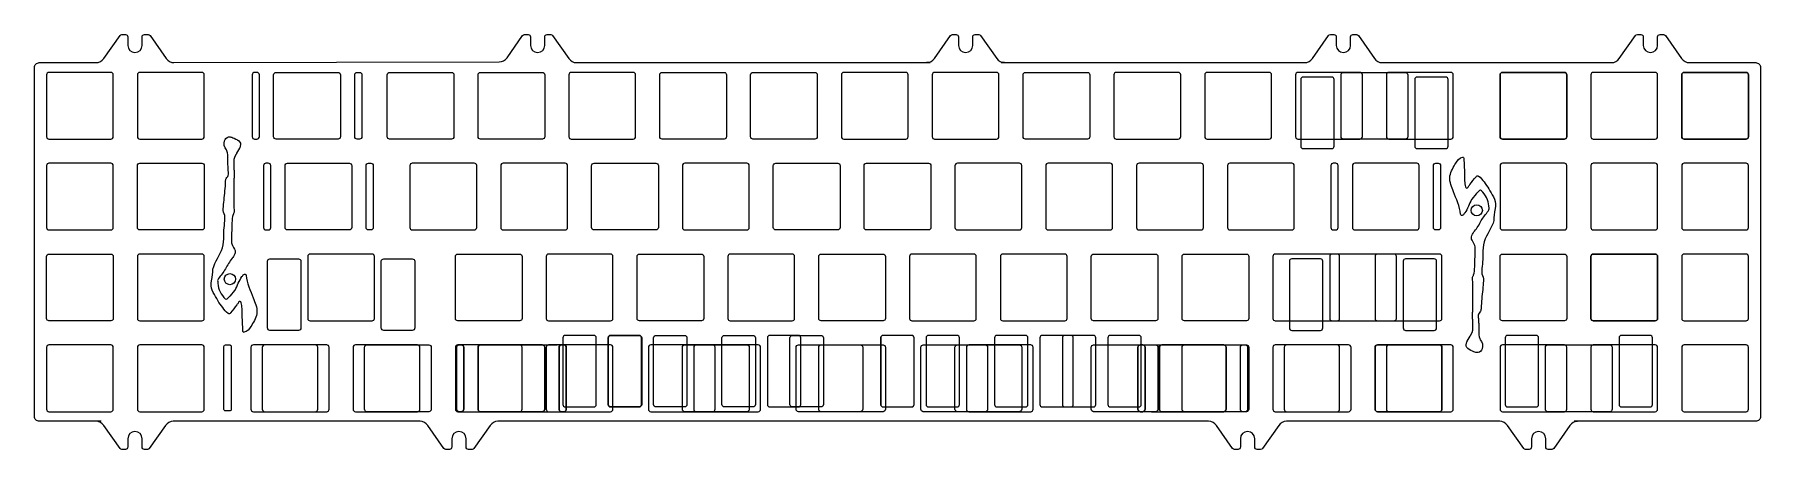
# Model space of a CAD drawing. Header units: millimetres. Extents: x 0 to 362, y -105 to -18.
import ezdxf

# ---------------------------------------------------------------- set-up
doc = ezdxf.new("R2010")
doc.units = ezdxf.units.MM
doc.header["$MEASUREMENT"] = 0

msp = doc.modelspace()

# ---------------------------------------------------------------- linework, layer by layer
for p, q in [((42.99, -42.26), (42.38, -43.31)), ((43.21, -41.49), (43.03, -42.16)), ((41.83, -48.66), (41.83, -48.91)), ((302.34, -51.79), (301.41, -52.93)), ((303.02, -51.14), (302.37, -51.76)), ((41.09, -73.19), (42.02, -72.06)), ((40.41, -73.85), (41.06, -73.22)), ((301.6, -76.33), (301.6, -76.08)), ((300.21, -83.49), (300.4, -82.83)), ((300.44, -82.73), (301.05, -81.68)), ((105.45, -83.49), (109.58, -83.49)), ((234.11, -83.49), (238.13, -83.49)), ((104.6, -97.49), (109.58, -97.49)), ((234.23, -97.49), (237.47, -97.49)), ((13.98, -99.51), (1, -99.51))]:
    msp.add_line(p, q)
for points in [[(246.22, -99.51), (97.18, -99.51, 0.244698), (95.55, -100.37), (92.16, -105.2, -0.244698), (91.75, -105.41), (91.01, -105.41, -0.414214), (90.51, -104.91), (90.51, -103.15, 1), (87.51, -103.15), (87.51, -104.91, -0.414214), (87.01, -105.41), (86.27, -105.41, -0.244698), (85.86, -105.2), (82.48, -100.37, 0.244698), (80.84, -99.51), (29.11, -99.51, 0.244698), (27.47, -100.37), (24.07, -105.21), (24.08, -105.2, -0.244698), (23.67, -105.41), (23.07, -105.41, -0.414214), (22.57, -104.91), (22.57, -103.71), (22.57, -103.15, 1), (19.57, -103.15), (19.57, -103.71), (19.57, -104.91, -0.414214), (19.07, -105.41), (18.34, -105.41, -0.244698), (17.93, -105.2), (14.54, -100.37, 0.244698), (12.9, -99.51), (1, -99.51, -0.414214), (0, -98.51), (0, -25.31, -0.414214), (1, -24.31), (12.9, -24.31, 0.244698), (14.54, -23.46), (17.93, -18.63, -0.244698), (18.34, -18.41), (19.07, -18.41, -0.414214), (19.57, -18.91), (19.57, -20.68, 1), (22.57, -20.68), (22.57, -18.91, -0.414214), (23.07, -18.41), (23.81, -18.41, -0.244698), (24.22, -18.63), (27.61, -23.46, 0.24536), (29.25, -24.31), (97.46, -24.14, 0.244037), (99.1, -23.29), (102.36, -18.63, -0.244698), (102.77, -18.41), (103.51, -18.41, -0.414214), (104.01, -18.91), (104.01, -20.68, 1), (107.01, -20.68), (107.01, -18.91, -0.414214), (107.51, -18.41), (108.25, -18.41, -0.244698), (108.66, -18.63), (112.05, -23.46, 0.244698), (113.68, -24.31), (187.82, -24.31), (187.09, -24.31, 0.244698), (188.73, -23.46), (192.11, -18.63, -0.244698), (192.52, -18.41), (193.26, -18.41, -0.414214), (193.76, -18.91), (193.76, -20.57), (193.76, -20.68, 1), (196.76, -20.68), (196.76, -20.57), (196.76, -18.91, -0.414214), (197.26, -18.41), (198, -18.41, -0.244698), (198.41, -18.63), (201.8, -23.46, 0.244698), (203.43, -24.31), (202.71, -24.31), (266.34, -24.31, 0.245738), (267.99, -23.45), (271.34, -18.63, -0.245738), (271.75, -18.41), (272.49, -18.41, -0.414214), (272.99, -18.91), (272.99, -20.37), (272.99, -20.68, 1), (275.99, -20.68), (275.99, -20.37), (275.99, -18.91, -0.414214), (276.49, -18.41), (277.23, -18.41, -0.245738), (277.64, -18.63), (280.99, -23.45, 0.245738), (282.63, -24.31), (330.7, -24.31, 0.244698), (332.34, -23.46), (335.73, -18.63, -0.244698), (336.14, -18.41), (336.88, -18.41, -0.414214), (337.38, -18.91), (337.38, -20.21), (337.38, -20.68, 1), (340.38, -20.68), (340.38, -20.21), (340.38, -18.91, -0.414214), (340.88, -18.41), (341.61, -18.41, -0.244698), (342.02, -18.63), (345.41, -23.46, 0.244698), (347.05, -24.31), (360.95, -24.31, -0.414214), (361.95, -25.31), (361.95, -98.51, -0.414214), (360.95, -99.51), (322.88, -99.51), (323.61, -99.51, 0.244698), (321.97, -100.37), (318.58, -105.2, -0.244698), (318.17, -105.41), (317.43, -105.41, -0.414214), (316.93, -104.91), (316.93, -103.15, 1), (313.93, -103.15), (313.93, -104.91, -0.414214), (313.43, -105.41), (312.69, -105.41, -0.244698), (312.29, -105.2), (308.9, -100.37, 0.244698), (307.26, -99.51), (262.56, -99.51, 0.244698), (260.92, -100.37), (257.54, -105.2, -0.244698), (257.13, -105.41), (256.39, -105.41, -0.414214), (255.89, -104.91), (255.89, -103.15, 1), (252.89, -103.15), (252.89, -103.43), (252.89, -104.91, -0.414214), (252.39, -105.41), (251.65, -105.41, -0.244698), (251.24, -105.2), (247.85, -100.37, 0.244698)], [(16.02, -26.34), (3.02, -26.34, 0.414214), (2.52, -26.84), (2.52, -39.84, 0.414214), (3.02, -40.34), (16.02, -40.34, 0.414214), (16.52, -39.84), (16.52, -26.84, 0.414214)], [(21.57, -26.84), (21.57, -39.84, 0.414214), (22.07, -40.34), (35.08, -40.34, 0.414214), (35.58, -39.84), (35.58, -26.84, 0.414214), (35.08, -26.34), (22.07, -26.34, 0.414214)], [(45.65, -26.84), (45.65, -39.84, 0.414214), (46.15, -40.34), (46.65, -40.34, 0.414214), (47.15, -39.84), (47.15, -26.84, 0.414214), (46.65, -26.34), (46.15, -26.34, 0.414214)], [(50.65, -40.34, -0.414214), (50.15, -39.84), (50.15, -26.84, -0.414214), (50.65, -26.34), (63.65, -26.34, -0.414214), (64.15, -26.84), (64.15, -39.84, -0.414214), (63.65, -40.34)], [(67.65, -26.34), (68.15, -26.34, -0.414214), (68.65, -26.84), (68.65, -39.84, -0.414214), (68.15, -40.34), (67.65, -40.34, -0.414214), (67.15, -39.84), (67.15, -26.84, -0.414214)], [(87.46, -40.34), (74.46, -40.34, -0.414214), (73.96, -39.84), (73.96, -26.84, -0.414214), (74.46, -26.34), (87.46, -26.34, -0.414214), (87.96, -26.84), (87.96, -39.84, -0.414214)], [(106.51, -40.34), (93.51, -40.34, -0.414214), (93.01, -39.84), (93.01, -26.84, -0.414214), (93.51, -26.34), (106.51, -26.34, -0.414214), (107.01, -26.84), (107.01, -39.84, -0.414214)], [(112.56, -26.34, 0.414214), (112.06, -26.84), (112.06, -39.84, 0.414214), (112.56, -40.34), (125.56, -40.34, 0.414214), (126.06, -39.84), (126.06, -26.84, 0.414214), (125.56, -26.34)], [(131.11, -26.84, -0.414214), (131.61, -26.34), (144.61, -26.34, -0.414214), (145.11, -26.84), (145.11, -39.84, -0.414214), (144.61, -40.34), (131.61, -40.34, -0.414214), (131.11, -39.84)], [(164.16, -26.84), (164.16, -39.84, -0.414214), (163.66, -40.34), (150.66, -40.34, -0.414214), (150.16, -39.84), (150.16, -26.84, -0.414214), (150.66, -26.34), (163.66, -26.34, -0.414214)], [(169.21, -39.84, 0.414214), (169.71, -40.34), (182.71, -40.34, 0.414214), (183.21, -39.84), (183.21, -26.84, 0.414214), (182.71, -26.34), (169.71, -26.34, 0.414214), (169.21, -26.84)], [(201.76, -40.34, 0.414214), (202.26, -39.84), (202.26, -26.84, 0.414214), (201.76, -26.34), (188.76, -26.34, 0.414214), (188.26, -26.84), (188.26, -39.84, 0.414214), (188.76, -40.34)], [(220.81, -26.34, -0.414214), (221.31, -26.84), (221.31, -39.84, -0.414214), (220.81, -40.34), (207.81, -40.34, -0.414214), (207.31, -39.84), (207.31, -26.84, -0.414214), (207.81, -26.34)], [(240.36, -39.84), (240.36, -26.84, 0.414214), (239.86, -26.34), (226.86, -26.34, 0.414214), (226.36, -26.84), (226.36, -39.84, 0.414214), (226.86, -40.34), (239.86, -40.34, 0.414214)], [(259.41, -39.84), (259.41, -26.84, 0.414214), (258.91, -26.34), (245.91, -26.34, 0.414214), (245.41, -26.84), (245.41, -39.84, 0.414214), (245.91, -40.34), (258.91, -40.34, 0.414214)], [(264.96, -26.34, 0.414214), (264.46, -26.84), (264.46, -39.84, 0.414214), (264.96, -40.34), (277.96, -40.34, 0.414214), (278.46, -39.84), (278.46, -26.84, 0.414214), (277.96, -26.34)], [(272.05, -42.34, 0.414214), (272.55, -41.84), (272.55, -27.84, 0.414214), (272.05, -27.34), (266.05, -27.34, 0.414214), (265.55, -27.84), (265.55, -41.84, 0.414214), (266.05, -42.34)], [(273.99, -39.84), (273.99, -26.84, -0.414214), (274.49, -26.34), (287.49, -26.34, -0.414214), (287.99, -26.84), (287.99, -39.84, -0.414214), (287.49, -40.34), (274.49, -40.34, -0.414214)], [(284.01, -40.34), (297.01, -40.34, 0.414214), (297.51, -39.84), (297.51, -26.84, 0.414214), (297.01, -26.34), (284.01, -26.34, 0.414214), (283.51, -26.84), (283.51, -39.84, 0.414214)], [(289.93, -42.34), (295.93, -42.34, 0.414214), (296.43, -41.84), (296.43, -27.84, 0.414214), (295.93, -27.34), (289.93, -27.34, 0.414214), (289.43, -27.84), (289.43, -41.84, 0.414214)], [(307.82, -26.34, 0.414214), (307.33, -26.84, -0.414214)], [(307.33, -39.84, 0.414214), (307.82, -40.34), (320.83, -40.34, 0.414214), (321.32, -39.84), (321.32, -26.84), (321.32, -39.84, -0.414214), (320.83, -40.34), (307.82, -40.34, -0.414214)], [(321.32, -26.84, 0.414214), (320.83, -26.34, -0.414214)], [(326.88, -26.34, 0.414214), (326.38, -26.84), (326.38, -39.84, 0.414214), (326.88, -40.34), (339.88, -40.34, 0.414214), (340.38, -39.84), (340.38, -26.84, 0.414214), (339.88, -26.34)], [(326.88, -40.34), (339.88, -40.34, 0.414214), (340.38, -39.84), (340.38, -26.84, 0.414214), (339.88, -26.34), (326.88, -26.34, 0.414214), (326.38, -26.84), (326.38, -39.84, 0.414214)], [(359.43, -39.84), (359.43, -26.84, 0.414214), (358.93, -26.34), (345.93, -26.34, 0.414214), (345.43, -26.84), (345.43, -39.84), (345.43, -26.84, -0.414214), (345.93, -26.34), (358.93, -26.34, -0.414214), (359.43, -26.84)], [(345.43, -39.84, 0.414214), (345.93, -40.34, -0.414214)], [(358.93, -40.34, 0.414214), (359.43, -39.84, -0.414214)], [(16.52, -58.89), (16.52, -45.89, 0.414214), (16.02, -45.39), (3.02, -45.39, 0.414214), (2.52, -45.89), (2.52, -58.89, 0.414214), (3.02, -59.39), (16.02, -59.39, 0.414214)], [(22.07, -59.39, -0.414214), (21.57, -58.89), (21.57, -45.89, -0.414214), (22.07, -45.39), (35.08, -45.39, -0.414214), (35.58, -45.89), (35.58, -58.89, -0.414214), (35.08, -59.39)], [(49.53, -45.89, 0.414214), (49.03, -45.39), (48.53, -45.39, 0.414214), (48.03, -45.89), (48.03, -58.89, 0.414214), (48.53, -59.39), (49.03, -59.39, 0.414214), (49.53, -58.89)], [(53.03, -59.39, -0.414214), (52.53, -58.89), (52.53, -45.89, -0.414214), (53.03, -45.39), (66.03, -45.39, -0.414214), (66.53, -45.89), (66.53, -58.89, -0.414214), (66.03, -59.39)], [(70.03, -45.39), (70.53, -45.39, -0.414214), (71.03, -45.89), (71.03, -58.89, -0.414214), (70.53, -59.39), (70.03, -59.39, -0.414214), (69.53, -58.89), (69.53, -45.89, -0.414214)], [(78.72, -58.89, 0.414214), (79.22, -59.39), (92.22, -59.39, 0.414214), (92.73, -58.89), (92.73, -45.89, 0.414214), (92.22, -45.39), (79.22, -45.39, 0.414214), (78.72, -45.89)], [(111.28, -45.39), (98.28, -45.39, 0.414214), (97.78, -45.89), (97.78, -58.89, 0.414214), (98.28, -59.39), (111.28, -59.39, 0.414214), (111.78, -58.89), (111.78, -45.89, 0.414214)], [(130.82, -45.89), (130.82, -58.89, -0.414214), (130.32, -59.39), (117.33, -59.39, -0.414214), (116.83, -58.89), (116.83, -45.89, -0.414214), (117.33, -45.39), (130.32, -45.39, -0.414214)], [(136.38, -45.39, 0.414214), (135.88, -45.89), (135.88, -58.89, 0.414214), (136.38, -59.39), (149.38, -59.39, 0.414214), (149.88, -58.89), (149.88, -45.89, 0.414214), (149.38, -45.39)], [(154.93, -58.89), (154.93, -45.89, -0.414214), (155.43, -45.39), (168.43, -45.39, -0.414214), (168.93, -45.89), (168.93, -58.89, -0.414214), (168.43, -59.39), (155.43, -59.39, -0.414214)], [(174.47, -59.39, -0.414214), (173.97, -58.89), (173.97, -45.89, -0.414214), (174.47, -45.39), (187.47, -45.39, -0.414214), (187.97, -45.89), (187.97, -58.89, -0.414214), (187.47, -59.39)], [(206.53, -45.39), (193.53, -45.39, 0.414214), (193.03, -45.89), (193.03, -58.89, 0.414214), (193.53, -59.39), (206.53, -59.39, 0.414214), (207.03, -58.89), (207.03, -45.89, 0.414214)], [(212.07, -58.89, 0.414214), (212.57, -59.39), (225.57, -59.39, 0.414214), (226.07, -58.89), (226.07, -45.89, 0.414214), (225.57, -45.39), (212.57, -45.39, 0.414214), (212.07, -45.89)], [(245.12, -45.89, 0.414214), (244.62, -45.39), (231.62, -45.39, 0.414214), (231.12, -45.89), (231.12, -58.89, 0.414214), (231.62, -59.39), (244.62, -59.39, 0.414214), (245.12, -58.89)], [(264.18, -58.89), (264.18, -45.89, 0.414214), (263.68, -45.39), (250.68, -45.39, 0.414214), (250.18, -45.89), (250.18, -58.89, 0.414214), (250.68, -59.39), (263.68, -59.39, 0.414214)], [(271.87, -58.89, 0.414214), (272.37, -59.39), (272.87, -59.39, 0.414214), (273.37, -58.89), (273.37, -45.89, 0.414214), (272.87, -45.39), (272.37, -45.39, 0.414214), (271.87, -45.89)], [(290.37, -45.89, 0.414214), (289.87, -45.39), (276.87, -45.39, 0.414214), (276.37, -45.89), (276.37, -58.89, 0.414214), (276.87, -59.39), (289.87, -59.39, 0.414214), (290.37, -58.89)], [(293.37, -58.89), (293.37, -45.89, -0.414214), (293.87, -45.39), (294.37, -45.39, -0.414214), (294.87, -45.89), (294.87, -58.89, -0.414214), (294.37, -59.39), (293.87, -59.39, -0.414214)], [(307.33, -58.89, 0.414214), (307.82, -59.39), (320.83, -59.39, 0.414214), (321.32, -58.89), (321.32, -45.89, 0.414214), (320.83, -45.39), (307.82, -45.39, 0.414214), (307.33, -45.89)], [(326.88, -45.39, 0.414214), (326.38, -45.89), (326.38, -58.89, 0.414214), (326.88, -59.39), (339.88, -59.39, 0.414214), (340.38, -58.89), (340.38, -45.89, 0.414214), (339.88, -45.39)], [(345.43, -58.89, 0.414214), (345.93, -59.39), (358.93, -59.39, 0.414214), (359.43, -58.89), (359.43, -45.89, 0.414214), (358.93, -45.39), (345.93, -45.39, 0.414214), (345.43, -45.89)], [(3.02, -64.44), (16.02, -64.44, -0.414214), (16.52, -64.94), (16.52, -77.94, -0.414214), (16.02, -78.44), (3.02, -78.44, -0.414214), (2.52, -77.94), (2.52, -64.94, -0.414214)], [(35.08, -64.44), (22.07, -64.44, 0.414214), (21.57, -64.94), (21.57, -77.94, 0.414214), (22.07, -78.44), (35.08, -78.44, 0.414214), (35.58, -77.94), (35.58, -64.94, 0.414214)], [(70.79, -78.44, 0.414214), (71.29, -77.94), (71.29, -64.94, 0.414214), (70.79, -64.44), (57.79, -64.44, 0.414214), (57.29, -64.94), (57.29, -77.94, 0.414214), (57.79, -78.44)], [(101.75, -64.44, -0.414214), (102.25, -64.94), (102.25, -77.94, -0.414214), (101.75, -78.44), (88.75, -78.44, -0.414214), (88.25, -77.94), (88.25, -64.94, -0.414214), (88.75, -64.44)], [(107.8, -78.44), (120.8, -78.44, 0.414214), (121.3, -77.94), (121.3, -64.94, 0.414214), (120.8, -64.44), (107.8, -64.44, 0.414214), (107.3, -64.94), (107.3, -77.94, 0.414214)], [(139.85, -64.44, -0.414214), (140.35, -64.94), (140.35, -77.94, -0.414214), (139.85, -78.44), (126.85, -78.44, -0.414214), (126.35, -77.94), (126.35, -64.94, -0.414214), (126.85, -64.44)], [(158.9, -64.44), (145.9, -64.44, 0.414214), (145.4, -64.94), (145.4, -77.94, 0.414214), (145.9, -78.44), (158.9, -78.44, 0.414214), (159.4, -77.94), (159.4, -64.94, 0.414214)], [(178.45, -77.94, -0.414214), (177.95, -78.44), (164.95, -78.44, -0.414214), (164.45, -77.94), (164.45, -64.94, -0.414214), (164.95, -64.44), (177.95, -64.44, -0.414214), (178.45, -64.94)], [(197.5, -77.94), (197.5, -64.94, 0.414214), (197, -64.44), (184, -64.44, 0.414214), (183.5, -64.94), (183.5, -77.94, 0.414214), (184, -78.44), (197, -78.44, 0.414214)], [(202.55, -77.94, 0.414214), (203.05, -78.44), (216.05, -78.44, 0.414214), (216.55, -77.94), (216.55, -64.94, 0.414214), (216.05, -64.44), (203.05, -64.44, 0.414214), (202.55, -64.94)], [(221.6, -64.94, -0.414214), (222.1, -64.44), (235.1, -64.44, -0.414214), (235.6, -64.94), (235.6, -77.94, -0.414214), (235.1, -78.44), (222.1, -78.44, -0.414214), (221.6, -77.94)], [(241.15, -78.44, -0.414214), (240.65, -77.94), (240.65, -64.94, -0.414214), (241.15, -64.44), (254.15, -64.44, -0.414214), (254.65, -64.94), (254.65, -77.94, -0.414214), (254.15, -78.44)], [(273.2, -64.44), (260.2, -64.44, 0.414214), (259.7, -64.94), (259.7, -77.94, 0.414214), (260.2, -78.44), (273.2, -78.44, 0.414214), (273.7, -77.94), (273.7, -64.94, 0.414214)], [(285.11, -64.44), (272.11, -64.44, 0.414214), (271.61, -64.94), (271.61, -77.94, 0.414214), (272.11, -78.44), (285.11, -78.44, 0.414214), (285.61, -77.94), (285.61, -64.94, 0.414214)], [(281.63, -64.44, 0.414214), (281.13, -64.94), (281.13, -77.94, 0.414214), (281.63, -78.44), (294.63, -78.44, 0.414214), (295.13, -77.94), (295.13, -64.94, 0.414214), (294.63, -64.44)], [(307.82, -78.44, -0.414214), (307.33, -77.94), (307.33, -64.94, -0.414214), (307.82, -64.44), (320.83, -64.44, -0.414214), (321.32, -64.94), (321.32, -77.94, -0.414214), (320.83, -78.44)], [(339.88, -78.44), (326.88, -78.44, -0.414214), (326.38, -77.94), (326.38, -64.94, -0.414214), (326.88, -64.44), (339.88, -64.44), (326.88, -64.44, 0.414214), (326.38, -64.94), (326.38, -77.94, 0.414214), (326.88, -78.44)], [(339.88, -64.44, -0.414214), (340.38, -64.94, 0.414214)], [(340.38, -64.94), (340.38, -77.94, -0.414214), (339.88, -78.44, 0.414214), (340.38, -77.94)], [(359.43, -64.94, 0.414214), (358.93, -64.44), (345.93, -64.44, 0.414214), (345.43, -64.94), (345.43, -77.94, 0.414214), (345.93, -78.44), (358.93, -78.44, 0.414214), (359.43, -77.94)], [(55.86, -79.94, -0.414214), (55.36, -80.44), (49.36, -80.44, -0.414214), (48.86, -79.94), (48.86, -65.94, -0.414214), (49.36, -65.44), (55.36, -65.44, -0.414214), (55.86, -65.94)], [(72.73, -79.94), (72.73, -65.94, -0.414214), (73.23, -65.44), (79.23, -65.44, -0.414214), (79.73, -65.94), (79.73, -79.94, -0.414214), (79.23, -80.44), (73.23, -80.44, -0.414214)], [(269.67, -65.44), (263.67, -65.44, 0.414214), (263.17, -65.94), (263.17, -79.94, 0.414214), (263.67, -80.44), (269.67, -80.44, 0.414214), (270.17, -79.94), (270.17, -65.94, 0.414214)], [(287.04, -65.94), (287.04, -79.94, 0.414214), (287.54, -80.44), (293.54, -80.44, 0.414214), (294.04, -79.94), (294.04, -65.94, 0.414214), (293.54, -65.44), (287.54, -65.44, 0.414214)], [(110.8, -95.99, 0.414214), (111.3, -96.49), (117.3, -96.49, 0.414214), (117.8, -95.99), (117.8, -81.99, 0.414214), (117.3, -81.49), (111.3, -81.49, 0.414214), (110.8, -81.99)], [(127.29, -95.99), (127.29, -81.99, 0.414214), (126.79, -81.49), (120.79, -81.49, 0.414214), (120.29, -81.99), (120.29, -95.99, 0.414214), (120.79, -96.49), (126.79, -96.49, 0.414214)], [(120.33, -95.99), (120.33, -81.99, -0.414214), (120.83, -81.49), (126.83, -81.49), (120.83, -81.49, 0.414214), (120.33, -81.99)], [(126.83, -81.49, -0.414214), (127.33, -81.99, 0.414214)], [(136.32, -96.49), (130.32, -96.49, -0.414214), (129.82, -95.99), (129.82, -81.99, -0.414214), (130.32, -81.49), (136.32, -81.49, -0.414214), (136.82, -81.99), (136.82, -95.99, -0.414214)], [(151.17, -95.99, -0.414214), (150.67, -96.49), (144.67, -96.49, -0.414214), (144.17, -95.99), (144.17, -81.99, -0.414214), (144.67, -81.49), (150.67, -81.49, -0.414214), (151.17, -81.99)], [(160.69, -81.99, 0.414214), (160.19, -81.49), (154.19, -81.49, 0.414214), (153.69, -81.99), (153.69, -95.99, 0.414214), (154.19, -96.49), (160.19, -96.49, 0.414214), (160.69, -95.99)], [(164.93, -81.49, -0.414214), (165.43, -81.99), (165.43, -95.99, -0.414214), (164.93, -96.49), (158.93, -96.49, -0.414214), (158.43, -95.99), (158.43, -81.99, -0.414214), (158.93, -81.49)], [(183.94, -96.49, 0.414214), (184.44, -95.99), (184.44, -81.99, 0.414214), (183.94, -81.49), (177.94, -81.49, 0.414214), (177.44, -81.99), (177.44, -95.99, 0.414214), (177.94, -96.49)], [(183.97, -96.49, 0.414214), (184.47, -95.99), (184.47, -81.99, 0.414214), (183.97, -81.49), (177.97, -81.49, 0.414214), (177.47, -81.99), (177.47, -95.99, 0.414214), (177.97, -96.49)], [(193.97, -81.99, 0.414214), (193.47, -81.49), (187.47, -81.49, 0.414214), (186.97, -81.99), (186.97, -95.99, 0.414214), (187.47, -96.49), (193.47, -96.49, 0.414214), (193.97, -95.99)], [(201.82, -81.49, 0.414214), (201.32, -81.99), (201.32, -95.99, 0.414214), (201.82, -96.49), (207.82, -96.49, 0.414214), (208.32, -95.99), (208.32, -81.99, 0.414214), (207.82, -81.49)], [(217.34, -81.49), (211.34, -81.49, 0.414214), (210.84, -81.99), (210.84, -95.99, 0.414214), (211.34, -96.49), (217.34, -96.49, 0.414214), (217.84, -95.99), (217.84, -81.99, 0.414214)], [(222.07, -96.49, 0.414214), (222.57, -95.99), (222.57, -81.99, 0.414214), (222.07, -81.49), (216.07, -81.49, 0.414214), (215.57, -81.99), (215.57, -95.99, 0.414214), (216.07, -96.49)], [(222.57, -95.99), (222.57, -81.99, 0.414214), (222.07, -81.49), (216.07, -81.49, 0.414214), (215.57, -81.99), (215.57, -95.99, 0.414214), (216.07, -96.49), (222.07, -96.49, 0.414214)], [(225.1, -81.99), (225.1, -95.99, 0.414214), (225.6, -96.49), (231.6, -96.49, 0.414214), (232.1, -95.99), (232.1, -81.99, 0.414214), (231.6, -81.49), (225.6, -81.49, 0.414214)], [(308.41, -81.99), (308.41, -95.99, 0.414214), (308.91, -96.49), (314.91, -96.49, 0.414214), (315.41, -95.99), (315.41, -81.99, 0.414214), (314.91, -81.49), (308.91, -81.49, 0.414214)], [(332.29, -95.99, 0.414214), (332.79, -96.49), (338.79, -96.49, 0.414214), (339.29, -95.99), (339.29, -81.99, 0.414214), (338.79, -81.49), (332.79, -81.49, 0.414214), (332.29, -81.99)], [(3.02, -83.49, 0.414214), (2.52, -83.99), (2.52, -96.99, 0.414214), (3.02, -97.49), (16.02, -97.49, 0.414214), (16.52, -96.99), (16.52, -83.99, 0.414214), (16.02, -83.49)], [(22.07, -83.49, 0.414214), (21.57, -83.99), (21.57, -96.99, 0.414214), (22.07, -97.49), (35.08, -97.49, 0.414214), (35.58, -96.99), (35.58, -83.99, 0.414214), (35.08, -83.49)], [(40.93, -83.49, -0.414214), (41.23, -83.79), (41.23, -97.04, -0.414214), (40.93, -97.34), (40.03, -97.34, -0.414214), (39.73, -97.04), (39.73, -83.79, -0.414214), (40.03, -83.49)], [(45.89, -83.49, 0.414214), (45.39, -83.99), (45.39, -96.99, 0.414214), (45.89, -97.49), (58.89, -97.49, 0.414214), (59.39, -96.99), (59.39, -83.99, 0.414214), (58.89, -83.49)], [(48.27, -97.49), (61.27, -97.49, 0.414214), (61.77, -96.99), (61.77, -83.99, 0.414214), (61.27, -83.49), (48.27, -83.49, 0.414214), (47.77, -83.99), (47.77, -96.99, 0.414214)], [(61.77, -83.99, 0.414214), (61.27, -83.49), (48.27, -83.49, 0.414214), (47.77, -83.99), (47.77, -96.99, 0.414214), (48.27, -97.49), (61.27, -97.49, 0.414214), (61.77, -96.99)], [(67.32, -83.49, 0.414214), (66.82, -83.99), (66.82, -96.99, 0.414214), (67.32, -97.49), (80.32, -97.49, 0.414214), (80.82, -96.99), (80.82, -83.99, 0.414214), (80.32, -83.49)], [(69.2, -83.99, -0.414214), (69.7, -83.49), (82.7, -83.49, -0.414214), (83.2, -83.99), (83.2, -96.99, -0.414214), (82.7, -97.49), (69.7, -97.49, -0.414214), (69.2, -96.99)], [(88.75, -97.49), (101.75, -97.49, 0.414214), (102.25, -96.99), (102.25, -83.99, 0.414214), (101.75, -83.49), (88.75, -83.49, 0.414214), (88.25, -83.99), (88.25, -96.99, 0.414214)], [(89.01, -83.49, 0.414214), (88.51, -83.99, -0.414214)], [(89.51, -97.49, 0.414214), (90.01, -96.99), (90.01, -83.99, 0.414214), (89.51, -83.49, -0.414214), (90.01, -83.99), (90.01, -96.99, -0.414214)], [(93.01, -83.99, -0.414214), (93.51, -83.49), (106.51, -83.49, -0.414214), (107.01, -83.99), (107.01, -96.99, -0.414214), (106.51, -97.49, 0.414214), (107.01, -96.99), (107.01, -83.99, 0.414214), (106.51, -83.49), (93.51, -83.49, 0.414214)], [(93.51, -97.49, -0.414214), (93.01, -96.99), (93.01, -83.99), (93.01, -96.99, 0.414214)], [(107.8, -97.49), (120.8, -97.49, 0.414214), (121.3, -96.99), (121.3, -83.99, 0.414214), (120.8, -83.49), (107.8, -83.49, 0.414214), (107.3, -83.99), (107.3, -96.99, 0.414214)], [(110.01, -96.99), (110.01, -83.99, -0.414214), (110.51, -83.49), (111.01, -83.49, -0.414214), (111.51, -83.99, 0.414214), (111.01, -83.49), (110.51, -83.49, 0.414214), (110.01, -83.99)], [(142.23, -97.49, 0.414214), (142.73, -96.99), (142.73, -83.99, 0.414214), (142.23, -83.49), (129.23, -83.49, 0.414214), (128.73, -83.99), (128.73, -96.99, 0.414214), (129.23, -97.49)], [(136.38, -97.49, -0.414214), (135.88, -96.99), (135.88, -83.99, -0.414214), (136.38, -83.49), (149.38, -83.49, -0.414214), (149.88, -83.99), (149.88, -96.99, -0.414214), (149.38, -97.49)], [(152.26, -83.99, 0.414214), (151.76, -83.49), (138.76, -83.49, 0.414214), (138.26, -83.99), (138.26, -96.99, 0.414214), (138.76, -97.49), (151.76, -97.49, 0.414214), (152.26, -96.99)], [(173.69, -83.99), (173.69, -96.99, -0.414214), (173.19, -97.49), (160.19, -97.49, -0.414214), (159.69, -96.99), (159.69, -83.99, -0.414214), (160.19, -83.49), (173.19, -83.49, -0.414214)], [(164.95, -97.49, -0.414214), (164.45, -96.99), (164.45, -83.99, -0.414214), (164.95, -83.49), (177.95, -83.49, -0.414214), (178.45, -83.99), (178.45, -96.99, -0.414214), (177.95, -97.49)], [(164.45, -83.99, -0.414214), (164.95, -83.49), (177.95, -83.49, -0.414214), (178.45, -83.99), (178.45, -96.99, -0.414214), (177.95, -97.49), (164.95, -97.49, -0.414214), (164.45, -96.99)], [(185.88, -83.99, -0.414214), (186.38, -83.49), (199.38, -83.49, -0.414214), (199.88, -83.99), (199.88, -96.99, -0.414214), (199.38, -97.49), (186.38, -97.49, -0.414214), (185.88, -96.99)], [(193.03, -83.99, -0.414214), (193.53, -83.49), (206.53, -83.49, -0.414214), (207.03, -83.99), (207.03, -96.99, -0.414214), (206.53, -97.49), (193.53, -97.49, -0.414214), (193.03, -96.99)], [(209.41, -96.99), (209.41, -83.99, 0.414214), (208.91, -83.49), (195.91, -83.49, 0.414214), (195.41, -83.99), (195.41, -96.99, 0.414214), (195.91, -97.49), (208.91, -97.49, 0.414214)], [(235.1, -97.49), (222.1, -97.49, -0.414214), (221.6, -96.99), (221.6, -83.99, -0.414214), (222.1, -83.49), (235.1, -83.49, -0.414214), (235.6, -83.99), (235.6, -96.99, -0.414214)], [(231.39, -83.99), (231.39, -96.99), (231.39, -83.99, -0.414214), (231.89, -83.49, 0.414214)], [(232.89, -96.99), (232.89, -83.99, 0.414214), (232.39, -83.49, -0.414214), (232.89, -83.99)], [(236.39, -83.49, 0.414214), (235.89, -83.99, -0.414214)], [(240.65, -83.99, -0.414214), (241.15, -83.49), (254.15, -83.49, -0.414214), (254.65, -83.99), (254.65, -96.99, -0.414214), (254.15, -97.49), (241.15, -97.49, -0.414214), (240.65, -96.99)], [(249.39, -83.49, -0.414214), (249.89, -83.99, 0.414214)], [(249.89, -83.99), (249.89, -96.99, -0.414214), (249.39, -97.49, 0.414214), (249.89, -96.99)], [(253.89, -97.49), (253.39, -97.49, -0.414214), (252.89, -96.99), (252.89, -83.99, -0.414214), (253.39, -83.49), (253.89, -83.49, -0.414214), (254.39, -83.99), (254.39, -96.99, -0.414214), (253.89, -97.49), (253.39, -97.49, -0.414214), (252.89, -96.99), (252.89, -83.99, -0.414214), (253.39, -83.49), (253.89, -83.49, -0.414214), (254.39, -83.99), (254.39, -96.99, -0.414214)], [(260.2, -83.49, 0.414214), (259.7, -83.99), (259.7, -96.99, 0.414214), (260.2, -97.49), (273.2, -97.49, 0.414214), (273.7, -96.99), (273.7, -83.99, 0.414214), (273.2, -83.49)], [(275.58, -83.49), (262.58, -83.49, 0.414214), (262.08, -83.99), (262.08, -96.99, 0.414214), (262.58, -97.49), (275.58, -97.49, 0.414214), (276.08, -96.99), (276.08, -83.99, 0.414214)], [(281.63, -83.49, 0.414214), (281.13, -83.99, -0.414214)], [(295.13, -83.99), (295.13, -96.99, -0.414214), (294.63, -97.49), (281.63, -97.49, -0.414214), (281.13, -96.99), (281.13, -83.99), (281.13, -96.99, 0.414214), (281.63, -97.49), (294.63, -97.49, 0.414214), (295.13, -96.99)], [(297.01, -83.49), (284.01, -83.49, 0.414214), (283.51, -83.99), (283.51, -96.99, 0.414214), (284.01, -97.49), (297.01, -97.49, 0.414214), (297.51, -96.99), (297.51, -83.99, 0.414214)], [(295.13, -83.99, 0.414214), (294.63, -83.49, -0.414214)], [(307.82, -97.49), (320.83, -97.49, 0.414214), (321.32, -96.99), (321.32, -83.99, 0.414214), (320.83, -83.49), (307.82, -83.49, 0.414214), (307.33, -83.99), (307.33, -96.99, 0.414214)], [(307.82, -83.49, 0.414214), (307.33, -83.99), (307.33, -96.99, 0.414214), (307.82, -97.49), (320.83, -97.49, 0.414214), (321.32, -96.99), (321.32, -83.99, 0.414214), (320.83, -83.49)], [(330.85, -96.99, -0.414214), (330.35, -97.49), (317.35, -97.49, -0.414214), (316.85, -96.99), (316.85, -83.99, -0.414214), (317.35, -83.49), (330.35, -83.49, -0.414214), (330.85, -83.99)], [(340.38, -96.99), (340.38, -83.99, 0.414214), (339.88, -83.49), (326.88, -83.49, 0.414214), (326.38, -83.99), (326.38, -96.99, 0.414214), (326.88, -97.49), (339.88, -97.49, 0.414214), (340.38, -96.99), (340.38, -83.99, 0.414214), (339.88, -83.49), (326.88, -83.49, 0.414214), (326.38, -83.99), (326.38, -96.99, 0.414214), (326.88, -97.49), (339.88, -97.49, 0.414214)], [(345.93, -83.49, 0.414214), (345.43, -83.99), (345.43, -96.99, 0.414214), (345.93, -97.49), (358.93, -97.49, 0.414214), (359.43, -96.99), (359.43, -83.99, 0.414214), (358.93, -83.49)], [(88.51, -96.99, 0.414214), (89.01, -97.49, -0.414214)], [(111.01, -97.49), (110.51, -97.49, -0.414214), (110.01, -96.99, 0.414214), (110.51, -97.49)], [(111.51, -96.99, -0.414214), (111.01, -97.49, 0.414214)], [(120.83, -96.49, -0.414214), (120.33, -95.99, 0.414214)], [(127.33, -95.99, -0.414214), (126.83, -96.49, 0.414214)], [(231.89, -97.49), (232.39, -97.49), (231.89, -97.49, -0.414214), (231.39, -96.99, 0.414214)], [(232.39, -97.49, 0.414214), (232.89, -96.99, -0.414214)], [(236.39, -97.49, -0.414214), (235.89, -96.99, 0.414214), (236.39, -97.49), (249.39, -97.49)]]:
    msp.add_lwpolyline(points, format="xyb", close=True)
for points in [[(307.33, -26.84), (307.33, -39.84)], [(320.83, -26.34), (307.82, -26.34)], [(345.93, -40.34), (358.93, -40.34)], [(127.33, -81.99), (127.33, -95.99)], [(88.51, -83.99), (88.51, -96.99)], [(89.51, -83.49), (89.01, -83.49)], [(111.51, -83.99), (111.51, -96.99)], [(232.39, -83.49), (231.89, -83.49)], [(235.89, -83.99), (235.89, -96.99)], [(236.39, -83.49), (249.39, -83.49)], [(294.63, -83.49), (281.63, -83.49)], [(89.01, -97.49), (89.51, -97.49)], [(106.51, -97.49), (93.51, -97.49)], [(126.83, -96.49), (120.83, -96.49)]]:
    msp.add_lwpolyline(points, close=True)
for centre, major_axis in [((302.46, -55.28), (0, 1.17)), ((40.97, -69.7), (0, -1.17))]:
    msp.add_ellipse(centre, major_axis=major_axis, ratio=1)
for points, degree in [([(40.23, -42.59), (39.77, -42.12), (39.67, -41.3), (39.85, -40.69)], 3), ([(39.85, -40.69), (39.97, -40.31), (40.26, -39.97), (40.65, -39.89)], 3), ([(40.57, -43.98), (40.57, -43.6), (40.36, -42.72), (40.23, -42.59)], 3), ([(40.65, -39.89), (40.88, -39.84), (41.13, -39.89), (41.36, -39.96)], 3), ([(41.36, -39.96), (41.88, -40.13), (43.43, -40.74), (43.21, -41.49)], 3), ([(42.38, -43.31), (41.87, -44.19), (41.83, -44.49)], 2), ([(43.03, -42.16), (43.02, -42.19), (43, -42.23), (42.99, -42.26)], 3), ([(40.57, -44.7), (40.57, -44.44), (40.57, -44.36), (40.57, -43.98)], 3), ([(40.57, -45.5), (40.57, -45.24), (40.57, -44.95), (40.57, -44.7)], 3), ([(40.61, -46.38), (40.57, -46.26), (40.57, -45.75), (40.57, -45.5)], 3), ([(40.66, -47.22), (40.61, -47.05), (40.66, -46.51), (40.61, -46.38)], 3), ([(41.83, -44.49), (41.79, -44.78), (41.78, -46.68), (41.83, -46.84)], 3), ([(41.83, -46.84), (41.88, -47.01), (41.83, -48.66)], 2), ([(296.83, -48.03), (297, -47.1), (297.58, -46.12), (298.06, -45.35)], 3), ([(298.06, -45.35), (298.39, -44.82), (298.84, -44.24), (299.5, -44.14)], 3), ([(299.5, -44.14), (299.54, -44.13), (299.58, -44.13), (299.61, -44.14)], 3), ([(299.61, -44.14), (299.69, -44.17), (299.72, -44.26), (299.72, -44.33)], 3), ([(299.72, -44.33), (299.8, -45.64), (299.88, -46.91), (299.87, -48.22)], 3), ([(39.74, -53.13), (39.85, -51.84), (40.05, -50.5), (40.05, -49.21)], 3), ([(40.05, -49.21), (40.07, -48.99), (40.1, -48.76), (40.22, -48.57)], 3), ([(40.22, -48.57), (40.4, -48.27), (40.66, -48.1), (40.67, -47.72)], 3), ([(40.67, -47.72), (40.68, -47.53), (40.68, -47.31), (40.66, -47.22)], 3), ([(41.83, -48.91), (41.83, -49.79), (41.83, -49.96)], 2), ([(41.83, -49.96), (41.83, -50.13), (41.83, -51.64), (41.83, -51.94)], 3), ([(297.6, -51.36), (297.26, -50.36), (296.69, -49.41), (296.78, -48.32)], 3), ([(296.78, -48.32), (296.8, -48.23), (296.81, -48.13), (296.83, -48.03)], 3), ([(299.87, -48.22), (299.87, -48.51), (299.87, -48.81), (299.89, -49.1)], 3), ([(299.89, -49.1), (299.91, -49.32), (299.95, -49.53), (299.98, -49.75)], 3), ([(299.98, -49.75), (300.01, -49.95), (300.04, -50.15), (300.07, -50.34)], 3), ([(300.07, -50.34), (300.12, -50.63), (300.5, -50.69), (300.64, -50.43)], 3), ([(300.64, -50.43), (300.64, -50.43), (300.64, -50.42), (300.65, -50.42)], 3), ([(300.65, -50.42), (300.75, -50.22), (300.88, -50.05), (301.02, -49.87)], 3), ([(301.02, -49.87), (301.44, -49.32), (301.87, -48.77), (302.3, -48.22)], 3), ([(302.3, -48.22), (302.44, -48.04), (302.6, -47.94), (302.83, -48.08)], 3), ([(302.83, -48.08), (303.26, -48.35), (303.66, -48.93), (303.97, -49.32)], 3), ([(303.97, -49.32), (304.35, -49.79), (304.68, -50.28), (304.98, -50.8)], 3), ([(39.58, -54.93), (39.64, -54.33), (39.69, -53.73), (39.74, -53.13)], 3), ([(41.83, -51.94), (41.83, -52.23), (41.83, -54.63), (41.83, -54.8)], 3), ([(299.04, -56.08), (298.92, -54.46), (298.1, -52.88), (297.6, -51.36)], 3), ([(301.37, -52.99), (300.91, -53.94), (300.51, -54.94), (299.93, -55.82)], 3), ([(301.41, -52.93), (301.39, -52.95), (301.38, -52.97), (301.37, -52.99)], 3), ([(302.37, -51.76), (302.36, -51.77), (302.35, -51.78), (302.34, -51.79)], 3), ([(303.45, -51.15), (303.33, -51.03), (303.14, -51.02), (303.02, -51.14)], 3), ([(303.7, -51.44), (303.66, -51.38), (303.55, -51.26), (303.45, -51.15)], 3), ([(304.72, -53.04), (304.49, -52.43), (304.06, -51.98), (303.7, -51.44)], 3), ([(305.02, -54.8), (304.98, -54.23), (304.92, -53.6), (304.72, -53.04)], 3), ([(304.98, -50.8), (305.3, -51.35), (305.63, -51.91), (305.95, -52.46)], 3), ([(305.95, -52.46), (306.34, -53.14), (306.44, -53.66), (306.36, -54.43)], 3), ([(39.88, -56.39), (39.75, -55.86), (39.52, -55.5), (39.58, -54.93)], 3), ([(39.7, -59.4), (39.78, -58.77), (39.84, -58.14), (39.89, -57.5)], 3), ([(39.89, -57.5), (39.92, -57.13), (39.97, -56.76), (39.88, -56.39)], 3), ([(41.41, -57.89), (41.41, -58.06), (41.33, -60.5), (41.33, -60.7)], 3), ([(41.63, -56.16), (41.4, -56.59), (41.46, -57.37), (41.41, -57.87)], 3), ([(41.41, -57.87), (41.41, -57.87), (41.41, -57.88), (41.41, -57.89)], 3), ([(41.76, -55.95), (41.72, -56.02), (41.67, -56.09), (41.63, -56.16)], 3), ([(41.83, -54.8), (41.84, -55.14), (41.92, -55.64), (41.76, -55.95)], 3), ([(299.53, -56.29), (299.34, -56.43), (299.06, -56.31), (299.04, -56.08)], 3), ([(299.93, -55.82), (299.82, -55.98), (299.68, -56.16), (299.53, -56.29)], 3), ([(301.97, -59.65), (302.55, -58.96), (302.99, -58.2), (303.41, -57.41)], 3), ([(303.41, -57.41), (303.8, -56.69), (304.37, -56.09), (304.85, -55.42)], 3), ([(306.06, -56.75), (306.06, -58.47), (304.83, -59.77), (304.21, -61.27)], 3), ([(304.85, -55.42), (304.91, -55.34), (304.97, -55.25), (305, -55.16)], 3), ([(305, -55.16), (305.04, -55.04), (305.03, -54.92), (305.02, -54.8)], 3), ([(306.36, -54.43), (306.31, -54.81), (306.06, -56.41), (306.06, -56.75)], 3), ([(39.22, -63.71), (39.55, -62.94), (39.66, -62.1), (39.69, -61.26)], 3), ([(39.69, -61.26), (39.71, -60.66), (39.63, -60.01), (39.7, -59.4)], 3), ([(41.33, -60.7), (41.33, -60.91), (41.29, -61.79), (41.29, -62.09)], 3), ([(301.47, -61.56), (301.29, -61.26), (301.27, -60.88), (301.44, -60.57)], 3), ([(301.44, -60.57), (301.62, -60.22), (301.86, -59.79), (301.97, -59.65)], 3), ([(304.21, -61.27), (303.88, -62.05), (303.77, -62.89), (303.74, -63.73)], 3), ([(37.37, -68.24), (37.37, -66.52), (38.6, -65.21), (39.22, -63.71)], 3), ([(41.29, -62.09), (41.29, -62.28), (41.68, -62.96), (41.96, -63.43)], 3), ([(41.99, -64.41), (41.81, -64.76), (41.57, -65.19), (41.45, -65.33)], 3), ([(41.96, -63.43), (42.14, -63.73), (42.15, -64.1), (41.99, -64.41)], 3), ([(302.14, -62.9), (302.14, -62.71), (301.75, -62.03), (301.47, -61.56)], 3), ([(302.02, -67.1), (302.02, -66.93), (302.1, -64.49), (302.1, -64.29)], 3), ([(302.1, -64.29), (302.1, -64.08), (302.14, -63.19), (302.14, -62.9)], 3), ([(303.74, -63.73), (303.72, -64.32), (303.8, -64.97), (303.73, -65.58)], 3), ([(37.07, -70.56), (37.12, -70.18), (37.37, -68.58), (37.37, -68.24)], 3), ([(40.02, -67.57), (39.63, -68.3), (39.06, -68.9), (38.58, -69.56)], 3), ([(41.45, -65.33), (40.88, -66.02), (40.44, -66.79), (40.02, -67.57)], 3), ([(43.5, -69.17), (43.61, -69), (43.74, -68.82), (43.9, -68.7)], 3), ([(43.9, -68.7), (44.09, -68.55), (44.37, -68.67), (44.38, -68.91)], 3), ([(301.8, -68.83), (302.03, -68.39), (301.97, -67.61), (302.02, -67.12)], 3), ([(302.02, -67.12), (302.02, -67.11), (302.02, -67.11), (302.02, -67.1)], 3), ([(303.54, -67.48), (303.51, -67.86), (303.46, -68.22), (303.55, -68.59)], 3), ([(303.73, -65.58), (303.65, -66.22), (303.59, -66.85), (303.54, -67.48)], 3), ([(303.55, -68.59), (303.68, -69.13), (303.91, -69.49), (303.85, -70.06)], 3), ([(37.48, -72.53), (37.09, -71.84), (36.99, -71.33), (37.07, -70.56)], 3), ([(38.43, -69.83), (38.39, -69.94), (38.4, -70.06), (38.41, -70.18)], 3), ([(38.41, -70.18), (38.45, -70.76), (38.51, -71.38), (38.71, -71.94)], 3), ([(38.58, -69.56), (38.52, -69.65), (38.46, -69.73), (38.43, -69.83)], 3), ([(38.71, -71.94), (38.94, -72.56), (39.37, -73.01), (39.73, -73.55)], 3), ([(42.02, -72.06), (42.04, -72.04), (42.05, -72.02), (42.06, -72)], 3), ([(42.06, -72), (42.52, -71.05), (42.92, -70.05), (43.5, -69.17)], 3), ([(44.38, -68.91), (44.51, -70.53), (45.33, -72.11), (45.83, -73.63)], 3), ([(301.6, -70.18), (301.59, -69.84), (301.51, -69.34), (301.67, -69.04)], 3), ([(301.6, -73.05), (301.6, -72.75), (301.6, -70.35), (301.6, -70.18)], 3), ([(301.67, -69.04), (301.71, -68.96), (301.76, -68.9), (301.8, -68.83)], 3), ([(303.69, -71.86), (303.58, -73.15), (303.38, -74.48), (303.38, -75.77)], 3), ([(303.85, -70.06), (303.79, -70.66), (303.74, -71.26), (303.69, -71.86)], 3), ([(38.45, -74.18), (38.13, -73.63), (37.8, -73.08), (37.48, -72.53)], 3), ([(39.46, -75.67), (39.08, -75.2), (38.75, -74.7), (38.45, -74.18)], 3), ([(40.6, -76.9), (40.17, -76.64), (39.77, -76.06), (39.46, -75.67)], 3), ([(39.73, -73.55), (39.77, -73.61), (39.88, -73.73), (39.98, -73.84)], 3), ([(39.98, -73.84), (40.1, -73.96), (40.28, -73.96), (40.41, -73.85)], 3), ([(41.06, -73.22), (41.07, -73.21), (41.08, -73.2), (41.09, -73.19)], 3), ([(42.41, -75.11), (41.98, -75.66), (41.56, -76.21), (41.13, -76.76)], 3), ([(42.78, -74.57), (42.68, -74.76), (42.55, -74.94), (42.41, -75.11)], 3), ([(42.79, -74.55), (42.79, -74.56), (42.79, -74.56), (42.78, -74.57)], 3), ([(43.36, -74.64), (43.31, -74.35), (42.92, -74.29), (42.79, -74.55)], 3), ([(43.45, -75.24), (43.42, -75.04), (43.39, -74.84), (43.36, -74.64)], 3), ([(43.54, -75.89), (43.52, -75.67), (43.48, -75.45), (43.45, -75.24)], 3), ([(43.56, -76.76), (43.56, -76.47), (43.56, -76.18), (43.54, -75.89)], 3), ([(45.83, -73.63), (46.17, -74.62), (46.74, -75.58), (46.64, -76.66)], 3), ([(301.6, -75.03), (301.6, -74.86), (301.6, -73.34), (301.6, -73.05)], 3), ([(301.6, -76.08), (301.6, -75.2), (301.6, -75.03)], 2), ([(303.38, -75.77), (303.36, -76), (303.33, -76.23), (303.21, -76.42)], 3), ([(41.13, -76.76), (40.99, -76.95), (40.83, -77.05), (40.6, -76.9)], 3), ([(43.71, -80.65), (43.63, -79.35), (43.55, -78.07), (43.56, -76.76)], 3), ([(46.6, -76.95), (46.43, -77.89), (45.85, -78.86), (45.37, -79.64)], 3), ([(46.64, -76.66), (46.63, -76.76), (46.62, -76.85), (46.6, -76.95)], 3), ([(301.6, -78.14), (301.55, -77.97), (301.6, -76.33)], 2), ([(301.6, -80.5), (301.64, -80.21), (301.64, -78.31), (301.6, -78.14)], 3), ([(302.76, -77.27), (302.75, -77.46), (302.75, -77.68), (302.77, -77.76)], 3), ([(303.21, -76.42), (303.03, -76.72), (302.77, -76.89), (302.76, -77.27)], 3), ([(302.77, -77.76), (302.82, -77.93), (302.77, -78.48), (302.82, -78.6)], 3), ([(302.82, -78.6), (302.86, -78.73), (302.86, -79.24), (302.86, -79.49)], 3), ([(302.86, -79.49), (302.86, -79.74), (302.86, -80.04), (302.86, -80.29)], 3), ([(43.81, -80.84), (43.74, -80.82), (43.71, -80.73), (43.71, -80.65)], 3), ([(43.93, -80.85), (43.89, -80.86), (43.85, -80.86), (43.81, -80.84)], 3), ([(45.37, -79.64), (45.04, -80.16), (44.58, -80.75), (43.93, -80.85)], 3), ([(300.4, -82.83), (300.41, -82.79), (300.43, -82.76), (300.44, -82.73)], 3), ([(301.05, -81.68), (301.56, -80.79), (301.6, -80.5)], 2), ([(302.86, -80.29), (302.86, -80.54), (302.86, -80.63), (302.86, -81.01)], 3), ([(302.86, -81.01), (302.86, -81.38), (303.07, -82.27), (303.2, -82.4)], 3), ([(303.2, -82.4), (303.66, -82.86), (303.76, -83.69), (303.58, -84.29)], 3), ([(302.07, -85.02), (301.55, -84.86), (300, -84.24), (300.21, -83.49)], 3), ([(302.78, -85.1), (302.54, -85.14), (302.3, -85.09), (302.07, -85.02)], 3), ([(303.58, -84.29), (303.46, -84.67), (303.17, -85.02), (302.78, -85.1)], 3)]:
    msp.add_open_spline(points, degree=degree)

doc.saveas('drawing.dxf')
